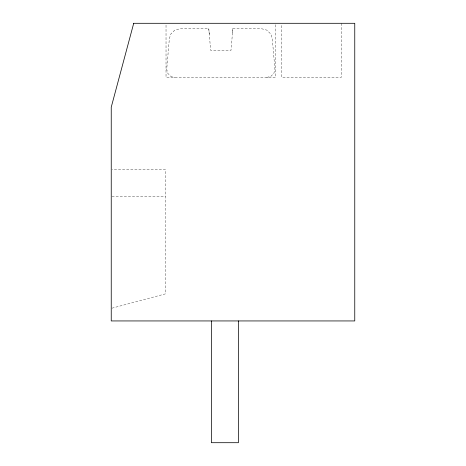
<?xml version="1.0" encoding="UTF-8"?>
<svg xmlns="http://www.w3.org/2000/svg" width="466" height="466" viewBox="0 0 466 466"><rect width="100%" height="100%" fill="white"/><g stroke="black" fill="none" stroke-linecap="round" stroke-linejoin="round"><path stroke-width="0.35" stroke-dasharray="2.33 1.75" d="M266.82 77.414L270.88 76.331L273.851 73.36L274.94 69.3L272.284 38.591L270.874 34.123L266.913 30.162L261.502 28.711L232.866 28.711L232.388 34.123M232.866 28.711L230.973 50.357L210.679 50.357L208.785 28.711L180.144 28.711L174.733 30.162L170.772 34.123L169.362 38.591L166.706 69.3L167.795 73.36L170.766 76.331L174.826 77.414M111.939 308.195L165.354 293.883L165.354 169.414L111.962 169.414M111.962 196.471L165.354 196.471M209.257 34.123L208.785 28.711M341.234 23.3L341.234 77.414L281.703 77.414L281.703 24.745M275.616 24.745L275.616 77.414L166.03 77.414L166.03 24.745"/><path stroke-width="0.7" d="M238.411 320.94L238.411 442.7L211.354 442.7L211.354 320.94M133.713 23.3L111.24 107.18L111.24 320.94L354.76 320.94L354.76 23.3L133.713 23.3"/></g></svg>
